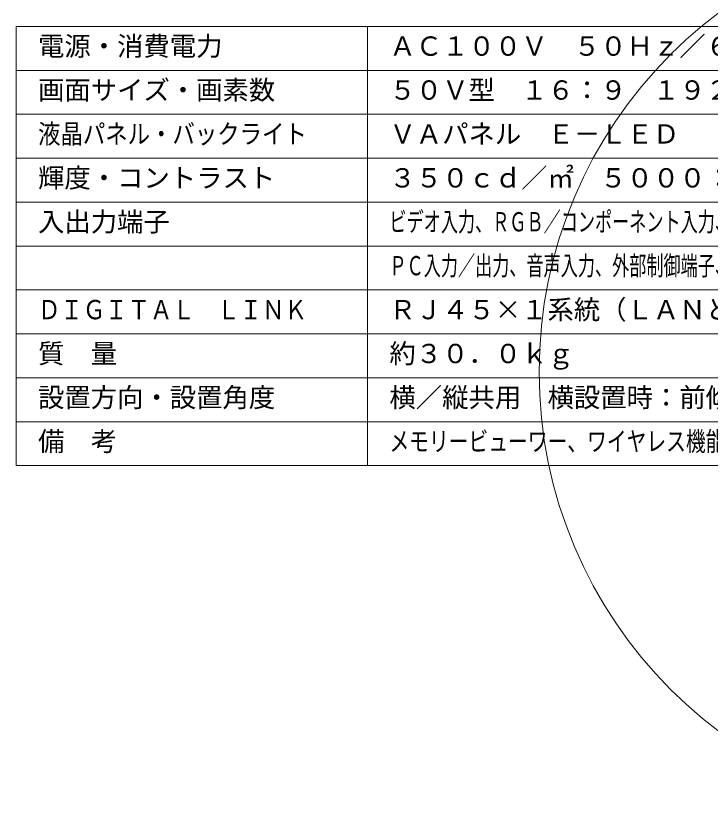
# Model space of a CAD drawing. Units: millimetres, scale not verified. Extents: x -63 to 99, y -97 to 57.
# Drawn here: x -63.1 to 16, y -97 to -5.3 of the extents above; entities that cross this region are included whole.
import ezdxf
from ezdxf.enums import TextEntityAlignment as Align

# ---------------------------------------------------------------- set-up
doc = ezdxf.new("R2010")
doc.units = ezdxf.units.MM
doc.header["$LTSCALE"] = 0.125
doc.layers.add('0-2_MOJI1', color=7, linetype='Continuous')
doc.layers.add('0-3_WAKU', color=1, linetype='Continuous', lineweight=18)
doc.layers.add('0-5_GAIKEI', color=1, linetype='Continuous', lineweight=18)
doc.styles.add('ＭＳ ゴシック', font='')
doc.styles.get('ＭＳ ゴシック').set_extended_font_data('MS Gothic')

msp = doc.modelspace()

# ---------------------------------------------------------------- linework, layer by layer
at = {"layer": '0-3_WAKU', "color": 4}
for p, q in [((-63.0995, -56.5069), (-63.0995, -6.5069)), ((-63.0995, -6.5069), (61.9005, -6.5069)), ((-23.0995, -56.5069), (-23.0995, -6.5069)), ((-63.0995, -56.5069), (61.9005, -56.5069))]:
    msp.add_line(p, q, dxfattribs=at)
at = {"layer": '0-3_WAKU'}
for p, q in [((61.9005, -11.5069), (-63.0995, -11.5069)), ((61.9005, -16.5069), (-63.0995, -16.5069)), ((61.9005, -21.5069), (-63.0995, -21.5069)), ((-63.0995, -26.5069), (61.9005, -26.5069)), ((-63.0995, -31.5069), (61.9005, -31.5069)), ((-63.0995, -36.5069), (61.9005, -36.5069)), ((-63.0995, -41.5069), (61.9005, -41.5069)), ((-63.0995, -46.5069), (61.9005, -46.5069)), ((-63.0995, -51.5069), (61.9005, -51.5069))]:
    msp.add_line(p, q, dxfattribs=at)
at = {"layer": '0-5_GAIKEI'}
msp.add_circle((47.5511, -45.8477), 51.112, dxfattribs=at)

# ---------------------------------------------------------------- texts
at = {"layer": '0-2_MOJI1', "style": 'ＭＳ ゴシック'}
for s, p in [('電源・消費電力', (-60.5995, -10.5069)), ('ＡＣ１００Ｖ\u3000５０Ｈｚ／６０Ｈｚ\u3000１３５Ｗ', (-20.5995, -10.5069)), ('画面サイズ・画素数', (-60.5995, -15.5069)), ('５０Ｖ型\u3000１６：９\u3000１９２０×１０８０画素', (-20.5995, -15.5069)), ('ＶＡパネル\u3000Ｅ－ＬＥＤ', (-20.5995, -20.5069)), ('輝度・コントラスト', (-60.5995, -25.5069)), ('３５０ｃｄ／㎡\u3000５０００：１', (-20.5995, -25.5069)), ('入出力端子', (-60.5995, -30.5069)), ('ＲＪ４５×１系統（ＬＡＮと共用）', (-20.5995, -40.5069)), ('質\u3000量', (-60.5995, -45.5069)), ('約３０．０ｋｇ', (-20.5995, -45.5069)), ('設置方向・設置角度', (-60.5995, -50.5069)), ('横／縦共用\u3000横設置時：前傾０～２０度まで', (-20.5995, -50.5069)), ('備\u3000考', (-60.5995, -55.5069))]:
    msp.add_text(s, height=2.199, dxfattribs=at).set_placement(p, align=Align.BOTTOM_LEFT)
for s, width, p in [('液晶パネル・バックライト', 0.85, (-60.5995, -20.5069)), ('ビデオ入力、ＲＧＢ／コンポーネント入力、ＤＶＩ－Ｄ入力、ＨＤＭＩ入力', 0.65, (-20.5995, -30.5069)), ('ＰＣ入力／出力、音声入力、外部制御端子、ＵＳＢ接続端子、ＳＬＯＴ２．０', 0.65, (-20.5995, -35.5069)), ('ＤＩＧＩＴＡＬ\u3000ＬＩＮＫ', 0.85, (-60.5995, -40.5069)), ('メモリービューワー、ワイヤレス機能、セカンダリディスプレイ', 0.75, (-20.5995, -55.5069))]:
    msp.add_text(s, height=2.199, dxfattribs=dict(at, width=width)).set_placement(p, align=Align.BOTTOM_LEFT)

doc.saveas('drawing.dxf')
